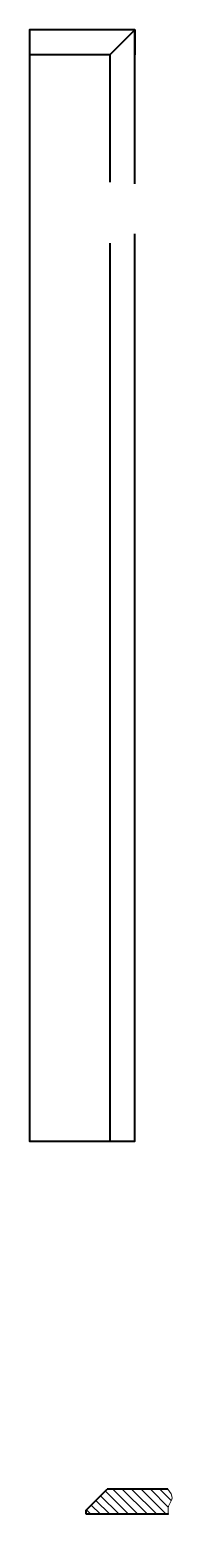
# Model space of a CAD drawing. Header units: millimetres. Extents: x 616 to 685, y 134 to 842.
import ezdxf

# ---------------------------------------------------------------- set-up
doc = ezdxf.new("R2010")
doc.units = ezdxf.units.MM
for name, color, linetype, lineweight in [('Bord', 1, 'Continuous', 18), ('Con', 6, 'Continuous', 40), ('Hatch', 2, 'Continuous', 18)]:
    doc.layers.add(name, color=color, linetype=linetype, lineweight=lineweight)

msp = doc.modelspace()

# ---------------------------------------------------------------- hatches: boundary and pattern name
at = {"layer": 'Hatch'}
h = msp.add_hatch(dxfattribs=at)
h.set_pattern_fill('ANSI31', color=256, angle=90)
h.set_pattern_definition([(135, (-13319.0286, 3644.9006), (-2.245064, -2.245064), [])])
edge = h.paths.add_edge_path()
edge.add_spline(control_points=[(682.07, 133.91), (681.86, 135.26), (681.44, 137.98), (684.83, 141.73), (682.86, 144.44), (681.79, 145.91)], knot_values=[0, 0, 0, 0, 3.943906, 7.9881, 12.766833, 12.766833, 12.766833, 12.766833], degree=3, periodic=0)
edge.add_line((681.79, 145.91), (652.81, 145.91))
edge.add_line((652.81, 145.91), (642.78, 135.91))
edge.add_line((642.78, 135.91), (642.78, 133.91))
edge.add_line((642.78, 133.91), (682.07, 133.91))

# ---------------------------------------------------------------- linework, layer by layer
at = {"layer": 'Bord'}
msp.add_open_spline([(681.79, 145.91), (682.86, 144.44), (684.83, 141.73), (681.44, 137.98), (681.86, 135.26), (682.07, 133.91)], degree=3, knots=[0, 0, 0, 0, 4.778733, 8.822927, 12.766833, 12.766833, 12.766833, 12.766833], dxfattribs=at)
at = {"layer": 'Con'}
for p, q in [((666.01, 841.98), (654.01, 841.98)), ((654.01, 829.98), (666.01, 841.98)), ((666.01, 841.98), (666.01, 829.98)), ((654.01, 829.98), (615.71, 829.98)), ((654.01, 829.98), (654.01, 769.3)), ((654.01, 740.22), (654.01, 311.94)), ((642.78, 135.91), (652.81, 145.91)), ((681.79, 145.91), (652.81, 145.91)), ((642.78, 133.91), (642.78, 135.91)), ((682.07, 133.91), (642.78, 133.91))]:
    msp.add_line(p, q, dxfattribs=at)
at = {"layer": 'Con', "ltscale": 0.1}
msp.add_lwpolyline([(666.01, 768.48), (666.01, 841.98), (615.71, 841.98), (615.71, 311.94), (666.01, 311.94), (666.01, 744.68)], dxfattribs=at)

doc.saveas('drawing.dxf')
